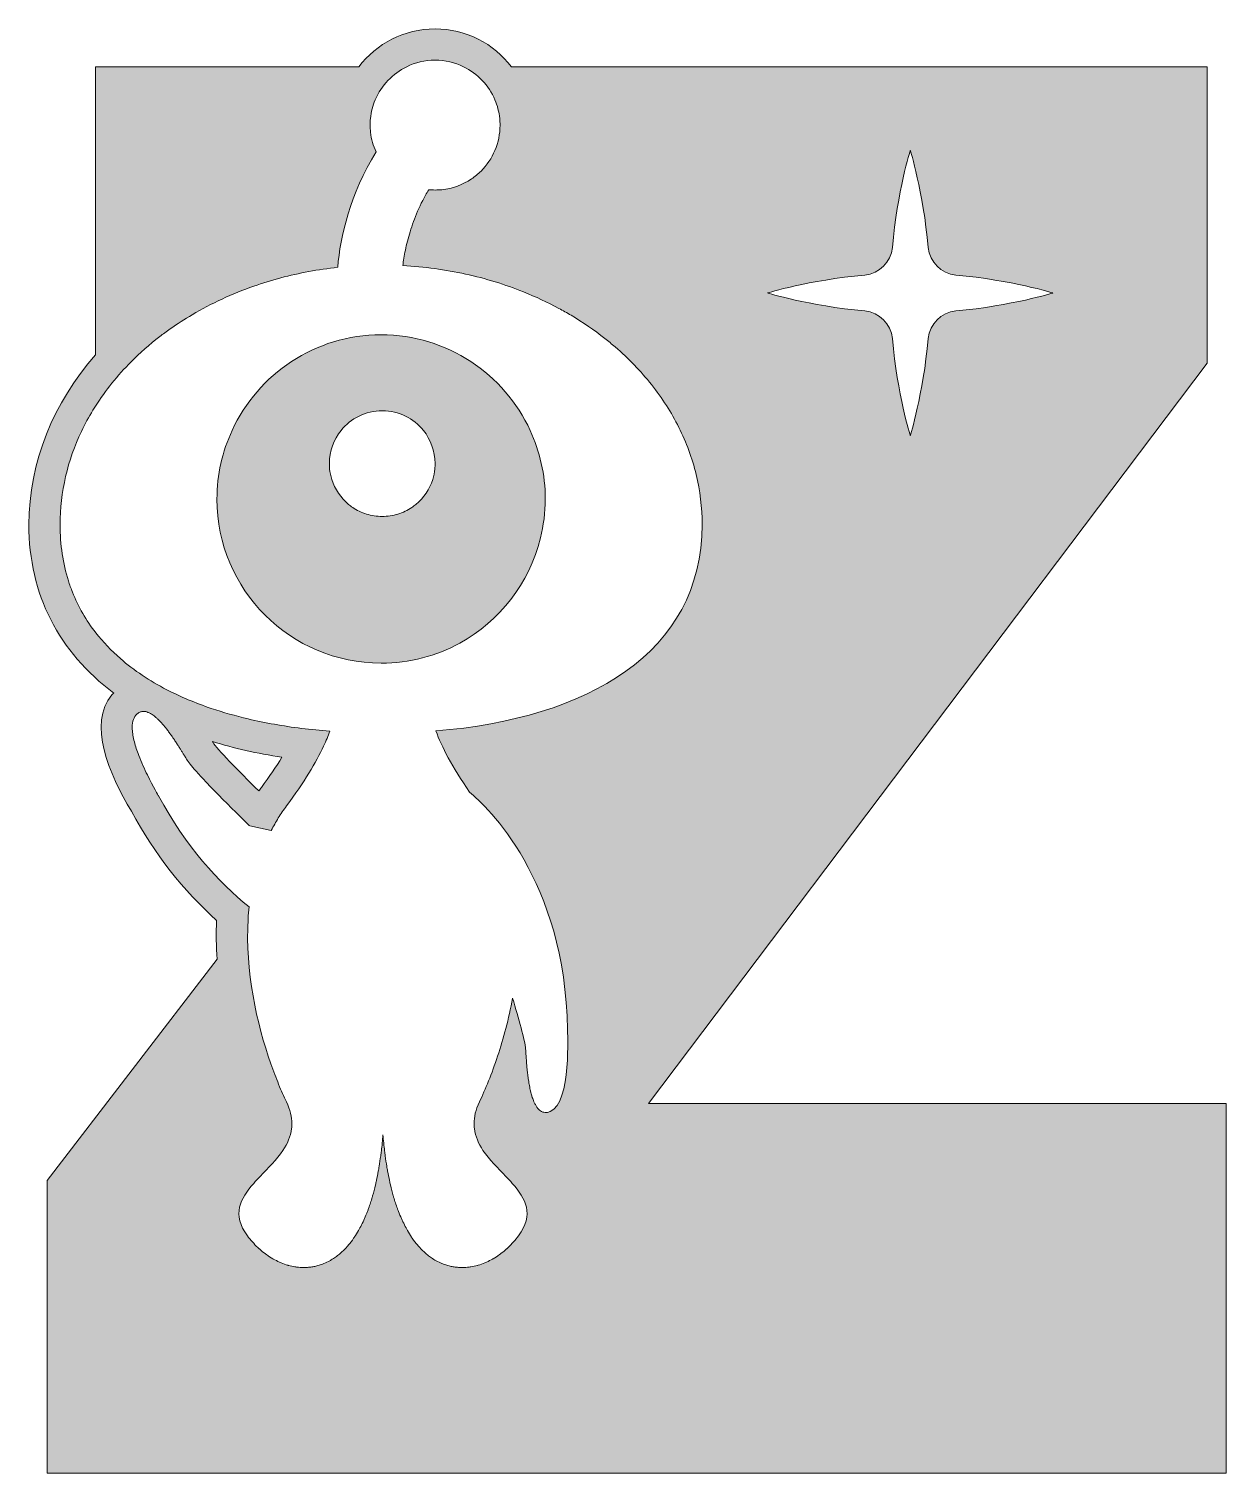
# Model space of a CAD drawing. Header units: millimetres. Extents: x -184 to -40, y -83 to 90.
import ezdxf

# ---------------------------------------------------------------- set-up
doc = ezdxf.new("R2010")
doc.units = ezdxf.units.MM
doc.header["$MEASUREMENT"] = 0
doc.layers.add('Layer 1', color=7, linetype='Continuous', lineweight=0)

# ---------------------------------------------------------------- blocks, each defined once
blk = doc.blocks.new('Block_0')
at = {"layer": 'Layer 1', "transparency": 33554687}
h = blk.add_hatch(color=7, dxfattribs=at)
h.dxf.hatch_style = 2
edge = h.paths.add_edge_path()
edge.add_spline(control_points=[(-155.91, -1.06), (-156.02, -1.2), (-156.13, -1.35), (-156.23, -1.5), (-158.73, 0.97), (-161.23, 3.57), (-161.72, 4.31), (-161.72, 4.31), (-161.8, 4.44), (-161.8, 4.44), (-159.21, 3.64), (-156.43, 3.01), (-153.45, 2.56), (-154.15, 1.42), (-154.97, 0.22), (-155.91, -1.06)], knot_values=[0, 0, 0, 0, 1, 1, 1, 2, 2, 2, 3, 3, 3, 4, 4, 4, 5, 5, 5, 5], degree=3, periodic=0)
edge = h.paths.add_edge_path()
edge.add_spline(control_points=[(-168.26, -2.08), (-168.26, -2.08), (-168.9, -1.01), (-169.6, 0.43), (-169.96, 1.14), (-170.32, 1.96), (-170.64, 2.78), (-170.74, 3.06), (-170.84, 3.33), (-170.93, 3.6), (-171.1, 4.15), (-171.25, 4.69), (-171.33, 5.19), (-171.37, 5.44), (-171.4, 5.68), (-171.41, 5.92), (-171.45, 6.61), (-171.33, 7.2), (-170.99, 7.59), (-170.99, 7.59), (-170.99, 7.59), (-170.99, 7.59), (-170.89, 7.71), (-170.79, 7.8), (-170.68, 7.87), (-170.65, 7.89), (-170.63, 7.9), (-170.61, 7.92), (-170.5, 7.98), (-170.39, 8.02), (-170.28, 8.04), (-170.26, 8.04), (-170.23, 8.05), (-170.21, 8.05), (-170.17, 8.05), (-170.12, 8.06), (-170.07, 8.06), (-170.02, 8.06), (-169.98, 8.05), (-169.94, 8.05), (-169.89, 8.04), (-169.84, 8.04), (-169.79, 8.03), (-169.7, 8.01), (-169.62, 7.98), (-169.53, 7.94), (-169.48, 7.92), (-169.44, 7.91), (-169.4, 7.89), (-169.27, 7.83), (-169.15, 7.76), (-169.02, 7.68), (-169.01, 7.67), (-169, 7.67), (-169, 7.66), (-168.86, 7.57), (-168.72, 7.46), (-168.59, 7.34), (-168.54, 7.3), (-168.5, 7.26), (-168.45, 7.22), (-168.36, 7.13), (-168.27, 7.05), (-168.17, 6.95), (-168.12, 6.9), (-168.07, 6.84), (-168.02, 6.79), (-167.93, 6.69), (-167.84, 6.6), (-167.76, 6.5), (-167.7, 6.44), (-167.65, 6.38), (-167.6, 6.32), (-167.51, 6.21), (-167.43, 6.11), (-167.34, 6), (-167.29, 5.94), (-167.25, 5.88), (-167.2, 5.82), (-167.1, 5.69), (-167, 5.55), (-166.9, 5.42), (-166.87, 5.38), (-166.84, 5.34), (-166.81, 5.3), (-166.69, 5.12), (-166.56, 4.94), (-166.44, 4.77), (-166.41, 4.72), (-166.39, 4.68), (-166.36, 4.64), (-166.27, 4.5), (-166.18, 4.37), (-166.09, 4.23), (-166.05, 4.17), (-166.01, 4.11), (-165.97, 4.05), (-165.9, 3.93), (-165.83, 3.82), (-165.76, 3.71), (-165.72, 3.65), (-165.68, 3.59), (-165.64, 3.53), (-165.57, 3.42), (-165.51, 3.31), (-165.44, 3.21), (-165.41, 3.16), (-165.38, 3.11), (-165.35, 3.06), (-165.27, 2.93), (-165.19, 2.8), (-165.12, 2.68), (-165.04, 2.55), (-164.96, 2.42), (-164.9, 2.32), (-164.69, 1.99), (-164.29, 1.5), (-163.79, 0.93), (-163.45, 0.54), (-163.06, 0.12), (-162.65, -0.32), (-162.24, -0.76), (-161.8, -1.22), (-161.35, -1.67), (-160.91, -2.12), (-160.47, -2.57), (-160.04, -3), (-158.55, -4.49), (-157.31, -5.69), (-157.31, -5.69), (-157.31, -5.69), (-154.73, -6.23), (-154.73, -6.23), (-154.46, -5.72), (-154.18, -5.23), (-153.88, -4.74), (-153.58, -4.25), (-153.25, -3.76), (-152.9, -3.29), (-150.77, -0.42), (-149.36, 1.95), (-148.45, 3.88), (-148.14, 4.53), (-147.89, 5.13), (-147.69, 5.68), (-148.83, 5.76), (-149.96, 5.88), (-151.08, 6.02), (-152.19, 6.15), (-153.28, 6.32), (-154.35, 6.51), (-155.42, 6.7), (-156.47, 6.91), (-157.49, 7.15), (-159.03, 7.52), (-160.51, 7.94), (-161.94, 8.42), (-162.88, 8.74), (-163.8, 9.09), (-164.69, 9.46), (-165.58, 9.83), (-166.44, 10.23), (-167.27, 10.66), (-169.34, 11.73), (-171.21, 12.97), (-172.83, 14.39), (-173.93, 15.34), (-174.92, 16.38), (-175.79, 17.49), (-176.37, 18.24), (-176.9, 19.02), (-177.37, 19.83), (-177.84, 20.65), (-178.25, 21.5), (-178.6, 22.39), (-178.78, 22.83), (-178.94, 23.29), (-179.09, 23.75), (-179.73, 25.81), (-180.08, 28.05), (-180.08, 30.47), (-180.08, 34.42), (-179.17, 38.2), (-177.52, 41.68), (-177.1, 42.55), (-176.64, 43.4), (-176.14, 44.23), (-176.04, 44.39), (-175.93, 44.55), (-175.83, 44.71), (-174.63, 46.6), (-173.2, 48.39), (-171.56, 50.03), (-170.5, 51.1), (-169.35, 52.11), (-168.12, 53.06), (-167.71, 53.37), (-167.29, 53.68), (-166.86, 53.98), (-166.01, 54.58), (-165.13, 55.15), (-164.21, 55.69), (-161.92, 57.04), (-159.44, 58.2), (-156.81, 59.12), (-155.76, 59.48), (-154.68, 59.81), (-153.58, 60.11), (-151.38, 60.69), (-149.1, 61.12), (-146.74, 61.38), (-146.46, 65.04), (-145.23, 70.21), (-142.15, 75.23), (-142.49, 75.97), (-142.72, 76.76), (-142.81, 77.6), (-142.84, 77.88), (-142.86, 78.17), (-142.86, 78.46), (-142.86, 78.73), (-142.84, 78.99), (-142.82, 79.25), (-142.74, 80.04), (-142.54, 80.79), (-142.25, 81.49), (-141.51, 83.23), (-140.16, 84.64), (-138.47, 85.46), (-137.44, 85.97), (-136.29, 86.26), (-135.06, 86.26), (-133.83, 86.26), (-132.68, 85.97), (-131.65, 85.46), (-129.96, 84.64), (-128.61, 83.23), (-127.87, 81.49), (-127.58, 80.79), (-127.38, 80.04), (-127.3, 79.25), (-127.27, 78.99), (-127.26, 78.73), (-127.26, 78.46), (-127.26, 76.3), (-128.13, 74.35), (-129.54, 72.94), (-129.9, 72.59), (-130.28, 72.27), (-130.7, 71.99), (-131.74, 71.29), (-132.95, 70.83), (-134.26, 70.7), (-134.52, 70.67), (-134.79, 70.66), (-135.06, 70.66), (-135.32, 70.66), (-135.58, 70.67), (-135.83, 70.7), (-136.09, 70.26), (-136.33, 69.82), (-136.55, 69.39), (-136.99, 68.52), (-137.35, 67.67), (-137.65, 66.86), (-137.95, 66.04), (-138.19, 65.25), (-138.38, 64.52), (-138.57, 63.78), (-138.7, 63.1), (-138.81, 62.47), (-138.86, 62.16), (-138.9, 61.87), (-138.93, 61.59), (-138.93, 61.59), (-138.93, 61.59), (-138.93, 61.59), (-136.35, 61.45), (-133.83, 61.1), (-131.41, 60.57), (-128.98, 60.04), (-126.66, 59.32), (-124.45, 58.43), (-122.98, 57.84), (-121.56, 57.18), (-120.2, 56.45), (-119.71, 56.18), (-119.22, 55.91), (-118.74, 55.62), (-117.31, 54.77), (-115.96, 53.84), (-114.68, 52.84), (-114.26, 52.51), (-113.85, 52.17), (-113.44, 51.82), (-111.82, 50.43), (-110.36, 48.91), (-109.08, 47.29), (-108.44, 46.48), (-107.84, 45.65), (-107.29, 44.79), (-106.19, 43.08), (-105.29, 41.27), (-104.6, 39.39), (-104.25, 38.45), (-103.96, 37.49), (-103.72, 36.51), (-103.25, 34.56), (-103, 32.54), (-103, 30.47), (-103, 15.06), (-116.81, 7.2), (-134.96, 5.71), (-134.27, 3.83), (-133.03, 1.41), (-130.91, -1.65), (-128.88, -3.33), (-119.4, -12.15), (-119.17, -30.17), (-119.17, -30.17), (-118.65, -38.97), (-121.24, -40), (-121.39, -40.06), (-121.52, -40.09), (-121.66, -40.1), (-121.68, -40.1), (-121.7, -40.11), (-121.72, -40.11), (-121.81, -40.11), (-121.9, -40.1), (-121.99, -40.08), (-122.03, -40.07), (-122.08, -40.07), (-122.12, -40.05), (-122.22, -40.02), (-122.31, -39.97), (-122.4, -39.91), (-122.42, -39.89), (-122.44, -39.88), (-122.46, -39.87), (-122.57, -39.79), (-122.67, -39.68), (-122.76, -39.57), (-122.79, -39.53), (-122.82, -39.48), (-122.84, -39.45), (-122.91, -39.36), (-122.97, -39.27), (-123.02, -39.16), (-123.06, -39.1), (-123.09, -39.03), (-123.12, -38.97), (-123.16, -38.88), (-123.21, -38.78), (-123.25, -38.68), (-123.28, -38.6), (-123.31, -38.52), (-123.33, -38.44), (-123.37, -38.34), (-123.41, -38.23), (-123.44, -38.12), (-123.47, -38.03), (-123.49, -37.94), (-123.52, -37.85), (-123.55, -37.74), (-123.58, -37.63), (-123.6, -37.51), (-123.62, -37.42), (-123.65, -37.32), (-123.67, -37.22), (-123.69, -37.11), (-123.71, -36.99), (-123.74, -36.87), (-123.76, -36.77), (-123.77, -36.67), (-123.79, -36.57), (-123.81, -36.45), (-123.83, -36.33), (-123.85, -36.2), (-123.86, -36.1), (-123.88, -36), (-123.89, -35.9), (-123.91, -35.78), (-123.92, -35.65), (-123.94, -35.53), (-123.95, -35.43), (-123.96, -35.33), (-123.97, -35.24), (-123.99, -35.11), (-124, -34.99), (-124.01, -34.87), (-124.02, -34.77), (-124.03, -34.68), (-124.04, -34.59), (-124.05, -34.46), (-124.06, -34.34), (-124.07, -34.22), (-124.07, -34.14), (-124.08, -34.05), (-124.09, -33.97), (-124.1, -33.85), (-124.11, -33.73), (-124.11, -33.61), (-124.12, -33.54), (-124.12, -33.47), (-124.13, -33.4), (-124.14, -33.23), (-124.15, -33.07), (-124.16, -32.93), (-124.17, -32.77), (-124.18, -32.63), (-124.19, -32.5), (-124.27, -31.46), (-125.03, -28.78), (-125.76, -26.38), (-126.22, -28.87), (-126.85, -31.22), (-127.55, -33.34), (-127.9, -34.39), (-128.27, -35.39), (-128.64, -36.31), (-129, -37.23), (-129.38, -38.08), (-129.74, -38.84), (-130.19, -39.79), (-130.38, -40.65), (-130.38, -41.45), (-130.38, -41.65), (-130.37, -41.84), (-130.34, -42.04), (-130.23, -42.99), (-129.84, -43.85), (-129.31, -44.66), (-128.56, -45.78), (-127.53, -46.78), (-126.58, -47.77), (-126.31, -48.05), (-126.04, -48.33), (-125.79, -48.62), (-124.16, -50.45), (-123.15, -52.33), (-125.05, -54.92), (-125.24, -55.17), (-125.44, -55.41), (-125.64, -55.64), (-125.69, -55.7), (-125.74, -55.75), (-125.8, -55.81), (-126, -56.03), (-126.22, -56.25), (-126.45, -56.46), (-126.46, -56.47), (-126.47, -56.48), (-126.49, -56.49), (-126.7, -56.69), (-126.93, -56.87), (-127.16, -57.04), (-127.22, -57.09), (-127.28, -57.13), (-127.34, -57.17), (-127.58, -57.35), (-127.83, -57.51), (-128.08, -57.66), (-128.11, -57.68), (-128.14, -57.69), (-128.17, -57.7), (-128.4, -57.84), (-128.64, -57.95), (-128.89, -58.06), (-128.95, -58.09), (-129.02, -58.12), (-129.08, -58.15), (-129.35, -58.26), (-129.62, -58.36), (-129.89, -58.44), (-129.93, -58.45), (-129.97, -58.46), (-130, -58.47), (-130.25, -58.54), (-130.5, -58.59), (-130.75, -58.63), (-130.82, -58.64), (-130.89, -58.65), (-130.95, -58.66), (-131.23, -58.7), (-131.52, -58.72), (-131.8, -58.72), (-131.86, -58.72), (-131.92, -58.72), (-131.98, -58.72), (-132.16, -58.71), (-132.34, -58.7), (-132.52, -58.68), (-132.61, -58.67), (-132.69, -58.66), (-132.77, -58.65), (-132.94, -58.62), (-133.1, -58.59), (-133.26, -58.55), (-133.35, -58.54), (-133.43, -58.52), (-133.51, -58.49), (-133.69, -58.44), (-133.88, -58.38), (-134.06, -58.31), (-134.12, -58.29), (-134.17, -58.27), (-134.23, -58.25), (-134.47, -58.15), (-134.7, -58.04), (-134.94, -57.91), (-134.99, -57.88), (-135.04, -57.85), (-135.09, -57.82), (-135.27, -57.71), (-135.45, -57.59), (-135.63, -57.47), (-135.7, -57.41), (-135.78, -57.35), (-135.85, -57.3), (-136.01, -57.17), (-136.16, -57.05), (-136.31, -56.91), (-136.39, -56.84), (-136.46, -56.77), (-136.54, -56.7), (-136.7, -56.54), (-136.86, -56.37), (-137.02, -56.2), (-137.07, -56.13), (-137.13, -56.08), (-137.18, -56.01), (-137.39, -55.76), (-137.6, -55.49), (-137.8, -55.2), (-137.83, -55.16), (-137.86, -55.11), (-137.89, -55.06), (-138.06, -54.81), (-138.22, -54.55), (-138.38, -54.28), (-138.44, -54.17), (-138.49, -54.06), (-138.55, -53.95), (-138.68, -53.72), (-138.8, -53.47), (-138.92, -53.22), (-138.98, -53.09), (-139.04, -52.96), (-139.1, -52.83), (-139.22, -52.56), (-139.34, -52.27), (-139.45, -51.97), (-139.5, -51.85), (-139.55, -51.74), (-139.59, -51.61), (-139.75, -51.19), (-139.9, -50.74), (-140.04, -50.27), (-140.05, -50.22), (-140.06, -50.17), (-140.08, -50.12), (-140.2, -49.7), (-140.31, -49.25), (-140.42, -48.79), (-140.46, -48.63), (-140.5, -48.45), (-140.53, -48.28), (-140.61, -47.92), (-140.69, -47.54), (-140.76, -47.15), (-140.8, -46.95), (-140.83, -46.75), (-140.86, -46.55), (-140.93, -46.15), (-140.99, -45.73), (-141.05, -45.3), (-141.07, -45.11), (-141.1, -44.92), (-141.12, -44.72), (-141.2, -44.09), (-141.27, -43.45), (-141.32, -42.77), (-141.37, -43.45), (-141.44, -44.09), (-141.51, -44.72), (-141.54, -44.92), (-141.56, -45.11), (-141.59, -45.3), (-141.65, -45.73), (-141.71, -46.15), (-141.77, -46.55), (-141.81, -46.75), (-141.84, -46.96), (-141.88, -47.16), (-141.95, -47.54), (-142.02, -47.91), (-142.1, -48.28), (-142.14, -48.45), (-142.17, -48.63), (-142.21, -48.79), (-142.32, -49.25), (-142.44, -49.69), (-142.56, -50.11), (-142.57, -50.16), (-142.58, -50.22), (-142.6, -50.27), (-142.74, -50.74), (-142.89, -51.18), (-143.04, -51.61), (-143.09, -51.74), (-143.14, -51.86), (-143.18, -51.98), (-143.3, -52.27), (-143.41, -52.56), (-143.53, -52.83), (-143.59, -52.96), (-143.65, -53.1), (-143.71, -53.23), (-143.83, -53.48), (-143.95, -53.72), (-144.08, -53.95), (-144.14, -54.06), (-144.2, -54.18), (-144.26, -54.28), (-144.42, -54.55), (-144.57, -54.8), (-144.73, -55.04), (-144.77, -55.1), (-144.8, -55.16), (-144.84, -55.21), (-145.04, -55.49), (-145.24, -55.76), (-145.45, -56.01), (-145.51, -56.08), (-145.57, -56.14), (-145.63, -56.21), (-145.78, -56.38), (-145.94, -56.54), (-146.09, -56.7), (-146.17, -56.77), (-146.25, -56.84), (-146.32, -56.91), (-146.47, -57.05), (-146.62, -57.17), (-146.78, -57.29), (-146.85, -57.35), (-146.93, -57.41), (-147.01, -57.47), (-147.18, -57.59), (-147.36, -57.71), (-147.54, -57.81), (-147.59, -57.85), (-147.65, -57.88), (-147.7, -57.91), (-147.93, -58.04), (-148.17, -58.15), (-148.4, -58.25), (-148.46, -58.28), (-148.52, -58.29), (-148.58, -58.32), (-148.76, -58.38), (-148.94, -58.44), (-149.12, -58.49), (-149.21, -58.52), (-149.29, -58.54), (-149.37, -58.56), (-149.54, -58.59), (-149.7, -58.62), (-149.86, -58.65), (-149.95, -58.66), (-150.03, -58.67), (-150.11, -58.68), (-150.29, -58.7), (-150.47, -58.71), (-150.65, -58.72), (-150.71, -58.72), (-150.78, -58.72), (-150.84, -58.72), (-151.12, -58.72), (-151.4, -58.7), (-151.68, -58.66), (-151.75, -58.65), (-151.81, -58.64), (-151.88, -58.63), (-152.13, -58.59), (-152.38, -58.54), (-152.63, -58.47), (-152.67, -58.46), (-152.7, -58.45), (-152.74, -58.44), (-153.01, -58.36), (-153.29, -58.26), (-153.55, -58.15), (-153.62, -58.12), (-153.68, -58.09), (-153.75, -58.06), (-153.99, -57.95), (-154.24, -57.83), (-154.48, -57.7), (-154.5, -57.69), (-154.52, -57.67), (-154.55, -57.66), (-154.81, -57.51), (-155.06, -57.35), (-155.3, -57.17), (-155.36, -57.13), (-155.42, -57.09), (-155.48, -57.04), (-155.71, -56.87), (-155.93, -56.69), (-156.15, -56.49), (-156.16, -56.48), (-156.18, -56.47), (-156.19, -56.46), (-156.42, -56.25), (-156.63, -56.03), (-156.84, -55.81), (-156.89, -55.75), (-156.94, -55.7), (-156.99, -55.64), (-157.2, -55.41), (-157.4, -55.17), (-157.58, -54.92), (-159.49, -52.33), (-158.47, -50.45), (-156.84, -48.62), (-156.59, -48.33), (-156.33, -48.05), (-156.05, -47.77), (-155.1, -46.78), (-154.07, -45.78), (-153.33, -44.66), (-152.79, -43.85), (-152.41, -42.99), (-152.29, -42.04), (-152.27, -41.84), (-152.26, -41.65), (-152.26, -41.45), (-152.26, -40.65), (-152.45, -39.79), (-152.9, -38.84), (-153.05, -38.51), (-153.21, -38.17), (-153.36, -37.82), (-153.52, -37.47), (-153.68, -37.1), (-153.84, -36.72), (-154.15, -35.95), (-154.46, -35.13), (-154.77, -34.26), (-156.47, -29.43), (-157.89, -23.13), (-157.51, -16.85), (-157.48, -16.37), (-157.45, -15.89), (-157.4, -15.41), (-161.07, -12.44), (-164.96, -8.18), (-168.26, -2.08)], knot_values=[0, 0, 0, 0, 1, 1, 1, 2, 2, 2, 3, 3, 3, 4, 4, 4, 5, 5, 5, 6, 6, 6, 7, 7, 7, 8, 8, 8, 9, 9, 9, 10, 10, 10, 11, 11, 11, 12, 12, 12, 13, 13, 13, 14, 14, 14, 15, 15, 15, 16, 16, 16, 17, 17, 17, 18, 18, 18, 19, 19, 19, 20, 20, 20, 21, 21, 21, 22, 22, 22, 23, 23, 23, 24, 24, 24, 25, 25, 25, 26, 26, 26, 27, 27, 27, 28, 28, 28, 29, 29, 29, 30, 30, 30, 31, 31, 31, 32, 32, 32, 33, 33, 33, 34, 34, 34, 35, 35, 35, 36, 36, 36, 37, 37, 37, 38, 38, 38, 39, 39, 39, 40, 40, 40, 41, 41, 41, 42, 42, 42, 43, 43, 43, 44, 44, 44, 45, 45, 45, 46, 46, 46, 47, 47, 47, 48, 48, 48, 49, 49, 49, 50, 50, 50, 51, 51, 51, 52, 52, 52, 53, 53, 53, 54, 54, 54, 55, 55, 55, 56, 56, 56, 57, 57, 57, 58, 58, 58, 59, 59, 59, 60, 60, 60, 61, 61, 61, 62, 62, 62, 63, 63, 63, 64, 64, 64, 65, 65, 65, 66, 66, 66, 67, 67, 67, 68, 68, 68, 69, 69, 69, 70, 70, 70, 71, 71, 71, 72, 72, 72, 73, 73, 73, 74, 74, 74, 75, 75, 75, 76, 76, 76, 77, 77, 77, 78, 78, 78, 79, 79, 79, 80, 80, 80, 81, 81, 81, 82, 82, 82, 83, 83, 83, 84, 84, 84, 85, 85, 85, 86, 86, 86, 87, 87, 87, 88, 88, 88, 89, 89, 89, 90, 90, 90, 91, 91, 91, 92, 92, 92, 93, 93, 93, 94, 94, 94, 95, 95, 95, 96, 96, 96, 97, 97, 97, 98, 98, 98, 99, 99, 99, 100, 100, 100, 101, 101, 101, 102, 102, 102, 103, 103, 103, 104, 104, 104, 105, 105, 105, 106, 106, 106, 107, 107, 107, 108, 108, 108, 109, 109, 109, 110, 110, 110, 111, 111, 111, 112, 112, 112, 113, 113, 113, 114, 114, 114, 115, 115, 115, 116, 116, 116, 117, 117, 117, 118, 118, 118, 119, 119, 119, 120, 120, 120, 121, 121, 121, 122, 122, 122, 123, 123, 123, 124, 124, 124, 125, 125, 125, 126, 126, 126, 127, 127, 127, 128, 128, 128, 129, 129, 129, 130, 130, 130, 131, 131, 131, 132, 132, 132, 133, 133, 133, 134, 134, 134, 135, 135, 135, 136, 136, 136, 137, 137, 137, 138, 138, 138, 139, 139, 139, 140, 140, 140, 141, 141, 141, 142, 142, 142, 143, 143, 143, 144, 144, 144, 145, 145, 145, 146, 146, 146, 147, 147, 147, 148, 148, 148, 149, 149, 149, 150, 150, 150, 151, 151, 151, 152, 152, 152, 153, 153, 153, 154, 154, 154, 155, 155, 155, 156, 156, 156, 157, 157, 157, 158, 158, 158, 159, 159, 159, 160, 160, 160, 161, 161, 161, 162, 162, 162, 163, 163, 163, 164, 164, 164, 165, 165, 165, 166, 166, 166, 167, 167, 167, 168, 168, 168, 169, 169, 169, 170, 170, 170, 171, 171, 171, 172, 172, 172, 173, 173, 173, 174, 174, 174, 175, 175, 175, 176, 176, 176, 177, 177, 177, 178, 178, 178, 179, 179, 179, 180, 180, 180, 181, 181, 181, 182, 182, 182, 183, 183, 183, 184, 184, 184, 185, 185, 185, 186, 186, 186, 187, 187, 187, 188, 188, 188, 189, 189, 189, 190, 190, 190, 191, 191, 191, 192, 192, 192, 193, 193, 193, 194, 194, 194, 195, 195, 195, 196, 196, 196, 197, 197, 197, 198, 198, 198, 199, 199, 199, 200, 200, 200, 201, 201, 201, 202, 202, 202, 203, 203, 203, 204, 204, 204, 205, 205, 205, 206, 206, 206, 207, 207, 207, 208, 208, 208, 209, 209, 209, 210, 210, 210, 211, 211, 211, 212, 212, 212, 213, 213, 213, 214, 214, 214, 215, 215, 215, 216, 216, 216, 217, 217, 217, 218, 218, 218, 219, 219, 219, 220, 220, 220, 221, 221, 221, 222, 222, 222, 223, 223, 223, 224, 224, 224, 225, 225, 225, 226, 226, 226, 227, 227, 227, 228, 228, 228, 229, 229, 229, 230, 230, 230, 231, 231, 231, 232, 232, 232, 233, 233, 233, 234, 234, 234, 235, 235, 235, 236, 236, 236, 237, 237, 237, 238, 238, 238, 239, 239, 239, 240, 240, 240, 241, 241, 241, 242, 242, 242, 243, 243, 243, 244, 244, 244, 245, 245, 245, 246, 246, 246, 247, 247, 247, 248, 248, 248, 249, 249, 249, 250, 250, 250, 251, 251, 251, 252, 252, 252, 253, 253, 253, 253], degree=3, periodic=0)
edge = h.paths.add_edge_path()
edge.add_spline(control_points=[(-83.46, 60.45), (-81.71, 60.61), (-80.32, 62), (-80.16, 63.75), (-79.54, 70.53), (-78.01, 75.42), (-78.01, 75.42), (-78.01, 75.42), (-76.47, 70.53), (-75.85, 63.75), (-75.69, 62), (-74.3, 60.61), (-72.55, 60.45), (-65.77, 59.83), (-60.89, 58.3), (-60.89, 58.3), (-60.89, 58.3), (-65.77, 56.76), (-72.55, 56.14), (-74.3, 55.98), (-75.69, 54.59), (-75.85, 52.84), (-76.47, 46.06), (-78.01, 41.18), (-78.01, 41.18), (-78.01, 41.18), (-79.54, 46.06), (-80.16, 52.84), (-80.32, 54.59), (-81.71, 55.98), (-83.46, 56.14), (-90.24, 56.76), (-95.13, 58.3), (-95.13, 58.3), (-95.13, 58.3), (-90.24, 59.83), (-83.46, 60.45)], knot_values=[0, 0, 0, 0, 1, 1, 1, 2, 2, 2, 3, 3, 3, 4, 4, 4, 5, 5, 5, 6, 6, 6, 7, 7, 7, 8, 8, 8, 9, 9, 9, 10, 10, 10, 11, 11, 11, 12, 12, 12, 12], degree=3, periodic=0)
edge = h.paths.add_edge_path()
edge.add_spline(control_points=[(-109.44, -39.01), (-109.44, -39.01), (-42.35, 49.86), (-42.35, 49.86), (-42.35, 49.86), (-42.35, 85.46), (-42.35, 85.46), (-42.35, 85.46), (-125.9, 85.46), (-125.9, 85.46), (-128.01, 88.22), (-131.33, 90.01), (-135.06, 90.01), (-138.79, 90.01), (-142.11, 88.22), (-144.22, 85.46), (-144.22, 85.46), (-172.76, 85.46), (-172.76, 85.46), (-172.76, 85.46), (-175.83, 85.46), (-175.83, 85.46), (-175.83, 85.46), (-175.83, 50.87), (-175.83, 50.87), (-180.87, 45.09), (-183.83, 38.03), (-183.83, 30.47), (-183.83, 22.1), (-180.23, 15.2), (-173.64, 10.26), (-173.71, 10.19), (-173.78, 10.11), (-173.85, 10.03), (-176.78, 6.6), (-174.21, 0.56), (-171.52, -3.94), (-168.73, -9.08), (-165.29, -13.48), (-161.29, -17.03), (-161.36, -18.62), (-161.33, -20.17), (-161.23, -21.7), (-161.23, -21.7), (-181.62, -48.26), (-181.62, -48.26), (-181.62, -48.26), (-181.62, -83.4), (-181.62, -83.4), (-181.62, -83.4), (-40.09, -83.4), (-40.09, -83.4), (-40.09, -83.4), (-40.09, -39.01), (-40.09, -39.01), (-40.09, -39.01), (-109.44, -39.01), (-109.44, -39.01)], knot_values=[0, 0, 0, 0, 1, 1, 1, 2, 2, 2, 3, 3, 3, 4, 4, 4, 5, 5, 5, 6, 6, 6, 7, 7, 7, 8, 8, 8, 9, 9, 9, 10, 10, 10, 11, 11, 11, 12, 12, 12, 13, 13, 13, 14, 14, 14, 15, 15, 15, 16, 16, 16, 17, 17, 17, 18, 18, 18, 19, 19, 19, 19], degree=3, periodic=0)
h = blk.add_hatch(color=7, dxfattribs=at)
h.dxf.hatch_style = 2
edge = h.paths.add_edge_path()
edge.add_spline(control_points=[(-146.35, 41.79), (-145.18, 43.23), (-143.4, 44.16), (-141.4, 44.16), (-139.4, 44.16), (-137.62, 43.23), (-136.46, 41.79), (-135.59, 40.7), (-135.06, 39.32), (-135.06, 37.81), (-135.06, 37.59), (-135.07, 37.38), (-135.09, 37.16), (-135.13, 36.74), (-135.22, 36.32), (-135.34, 35.92), (-135.71, 34.73), (-136.43, 33.69), (-137.37, 32.92), (-137.52, 32.79), (-137.69, 32.66), (-137.86, 32.55), (-138.36, 32.21), (-138.92, 31.94), (-139.52, 31.75), (-140.11, 31.57), (-140.75, 31.47), (-141.4, 31.47), (-142.06, 31.47), (-142.69, 31.57), (-143.29, 31.75), (-143.89, 31.94), (-144.45, 32.21), (-144.95, 32.55), (-145.12, 32.66), (-145.28, 32.79), (-145.44, 32.92), (-146.38, 33.69), (-147.09, 34.73), (-147.46, 35.92), (-147.59, 36.32), (-147.67, 36.74), (-147.72, 37.16), (-147.74, 37.38), (-147.75, 37.59), (-147.75, 37.81), (-147.75, 39.32), (-147.22, 40.7), (-146.35, 41.79)], knot_values=[0, 0, 0, 0, 1, 1, 1, 2, 2, 2, 3, 3, 3, 4, 4, 4, 5, 5, 5, 6, 6, 6, 7, 7, 7, 8, 8, 8, 9, 9, 9, 10, 10, 10, 11, 11, 11, 12, 12, 12, 13, 13, 13, 14, 14, 14, 15, 15, 15, 16, 16, 16, 16], degree=3, periodic=0)
edge = h.paths.add_edge_path()
edge.add_spline(control_points=[(-132.1, 16.25), (-127.31, 18.87), (-123.74, 23.43), (-122.41, 28.88), (-122.04, 30.38), (-121.83, 31.94), (-121.83, 33.56), (-121.83, 36.5), (-122.49, 39.28), (-123.64, 41.79), (-126.76, 48.56), (-133.59, 53.27), (-141.54, 53.27), (-149.48, 53.27), (-156.31, 48.56), (-159.43, 41.79), (-160.59, 39.28), (-161.25, 36.5), (-161.25, 33.56), (-161.25, 22.67), (-152.42, 13.85), (-141.54, 13.85), (-138.12, 13.85), (-134.9, 14.72), (-132.1, 16.25)], knot_values=[0, 0, 0, 0, 1, 1, 1, 2, 2, 2, 3, 3, 3, 4, 4, 4, 5, 5, 5, 6, 6, 6, 7, 7, 7, 8, 8, 8, 8], degree=3, periodic=0)
at = {"layer": 'Layer 1'}
for points, knots in [([(-109.44, -39.01), (-109.44, -39.01), (-42.35, 49.86), (-42.35, 49.86), (-42.35, 49.86), (-42.35, 85.46), (-42.35, 85.46), (-42.35, 85.46), (-125.9, 85.46), (-125.9, 85.46), (-128.01, 88.22), (-131.33, 90.01), (-135.06, 90.01), (-138.79, 90.01), (-142.11, 88.22), (-144.22, 85.46), (-144.22, 85.46), (-172.76, 85.46), (-172.76, 85.46), (-172.76, 85.46), (-175.83, 85.46), (-175.83, 85.46), (-175.83, 85.46), (-175.83, 50.87), (-175.83, 50.87), (-180.87, 45.09), (-183.83, 38.03), (-183.83, 30.47), (-183.83, 22.1), (-180.23, 15.2), (-173.64, 10.26), (-173.71, 10.19), (-173.78, 10.11), (-173.85, 10.03), (-176.78, 6.6), (-174.21, 0.56), (-171.52, -3.94), (-168.73, -9.08), (-165.29, -13.48), (-161.29, -17.03), (-161.36, -18.62), (-161.33, -20.17), (-161.23, -21.7), (-161.23, -21.7), (-181.62, -48.26), (-181.62, -48.26), (-181.62, -48.26), (-181.62, -83.4), (-181.62, -83.4), (-181.62, -83.4), (-40.09, -83.4), (-40.09, -83.4), (-40.09, -83.4), (-40.09, -39.01), (-40.09, -39.01), (-40.09, -39.01), (-109.44, -39.01), (-109.44, -39.01)], [0, 0, 0, 0, 1, 1, 1, 2, 2, 2, 3, 3, 3, 4, 4, 4, 5, 5, 5, 6, 6, 6, 7, 7, 7, 8, 8, 8, 9, 9, 9, 10, 10, 10, 11, 11, 11, 12, 12, 12, 13, 13, 13, 14, 14, 14, 15, 15, 15, 16, 16, 16, 17, 17, 17, 18, 18, 18, 19, 19, 19, 19]), ([(-168.26, -2.08), (-168.26, -2.08), (-168.9, -1.01), (-169.6, 0.43), (-169.96, 1.14), (-170.32, 1.96), (-170.64, 2.78), (-170.74, 3.06), (-170.84, 3.33), (-170.93, 3.6), (-171.1, 4.15), (-171.25, 4.69), (-171.33, 5.19), (-171.37, 5.44), (-171.4, 5.68), (-171.41, 5.92), (-171.45, 6.61), (-171.33, 7.2), (-170.99, 7.59), (-170.99, 7.59), (-170.99, 7.59), (-170.99, 7.59), (-170.89, 7.71), (-170.79, 7.8), (-170.68, 7.87), (-170.65, 7.89), (-170.63, 7.9), (-170.61, 7.92), (-170.5, 7.98), (-170.39, 8.02), (-170.28, 8.04), (-170.26, 8.04), (-170.23, 8.05), (-170.21, 8.05), (-170.17, 8.05), (-170.12, 8.06), (-170.07, 8.06), (-170.02, 8.06), (-169.98, 8.05), (-169.94, 8.05), (-169.89, 8.04), (-169.84, 8.04), (-169.79, 8.03), (-169.7, 8.01), (-169.62, 7.98), (-169.53, 7.94), (-169.48, 7.92), (-169.44, 7.91), (-169.4, 7.89), (-169.27, 7.83), (-169.15, 7.76), (-169.02, 7.68), (-169.01, 7.67), (-169, 7.67), (-169, 7.66), (-168.86, 7.57), (-168.72, 7.46), (-168.59, 7.34), (-168.54, 7.3), (-168.5, 7.26), (-168.45, 7.22), (-168.36, 7.13), (-168.27, 7.05), (-168.17, 6.95), (-168.12, 6.9), (-168.07, 6.84), (-168.02, 6.79), (-167.93, 6.69), (-167.84, 6.6), (-167.76, 6.5), (-167.7, 6.44), (-167.65, 6.38), (-167.6, 6.32), (-167.51, 6.21), (-167.43, 6.11), (-167.34, 6), (-167.29, 5.94), (-167.25, 5.88), (-167.2, 5.82), (-167.1, 5.69), (-167, 5.55), (-166.9, 5.42), (-166.87, 5.38), (-166.84, 5.34), (-166.81, 5.3), (-166.69, 5.12), (-166.56, 4.94), (-166.44, 4.77), (-166.41, 4.72), (-166.39, 4.68), (-166.36, 4.64), (-166.27, 4.5), (-166.18, 4.37), (-166.09, 4.23), (-166.05, 4.17), (-166.01, 4.11), (-165.97, 4.05), (-165.9, 3.93), (-165.83, 3.82), (-165.76, 3.71), (-165.72, 3.65), (-165.68, 3.59), (-165.64, 3.53), (-165.57, 3.42), (-165.51, 3.31), (-165.44, 3.21), (-165.41, 3.16), (-165.38, 3.11), (-165.35, 3.06), (-165.27, 2.93), (-165.19, 2.8), (-165.12, 2.68), (-165.04, 2.55), (-164.96, 2.42), (-164.9, 2.32), (-164.69, 1.99), (-164.29, 1.5), (-163.79, 0.93), (-163.45, 0.54), (-163.06, 0.12), (-162.65, -0.32), (-162.24, -0.76), (-161.8, -1.22), (-161.35, -1.67), (-160.91, -2.12), (-160.47, -2.57), (-160.04, -3), (-158.55, -4.49), (-157.31, -5.69), (-157.31, -5.69), (-157.31, -5.69), (-154.73, -6.23), (-154.73, -6.23), (-154.46, -5.72), (-154.18, -5.23), (-153.88, -4.74), (-153.58, -4.25), (-153.25, -3.76), (-152.9, -3.29), (-150.77, -0.42), (-149.36, 1.95), (-148.45, 3.88), (-148.14, 4.53), (-147.89, 5.13), (-147.69, 5.68), (-148.83, 5.76), (-149.96, 5.88), (-151.08, 6.02), (-152.19, 6.15), (-153.28, 6.32), (-154.35, 6.51), (-155.42, 6.7), (-156.47, 6.91), (-157.49, 7.15), (-159.03, 7.52), (-160.51, 7.94), (-161.94, 8.42), (-162.88, 8.74), (-163.8, 9.09), (-164.69, 9.46), (-165.58, 9.83), (-166.44, 10.23), (-167.27, 10.66), (-169.34, 11.73), (-171.21, 12.97), (-172.83, 14.39), (-173.93, 15.34), (-174.92, 16.38), (-175.79, 17.49), (-176.37, 18.24), (-176.9, 19.02), (-177.37, 19.83), (-177.84, 20.65), (-178.25, 21.5), (-178.6, 22.39), (-178.78, 22.83), (-178.94, 23.29), (-179.09, 23.75), (-179.73, 25.81), (-180.08, 28.05), (-180.08, 30.47), (-180.08, 34.42), (-179.17, 38.2), (-177.52, 41.68), (-177.1, 42.55), (-176.64, 43.4), (-176.14, 44.23), (-176.04, 44.39), (-175.93, 44.55), (-175.83, 44.71), (-174.63, 46.6), (-173.2, 48.39), (-171.56, 50.03), (-170.5, 51.1), (-169.35, 52.11), (-168.12, 53.06), (-167.71, 53.37), (-167.29, 53.68), (-166.86, 53.98), (-166.01, 54.58), (-165.13, 55.15), (-164.21, 55.69), (-161.92, 57.04), (-159.44, 58.2), (-156.81, 59.12), (-155.76, 59.48), (-154.68, 59.81), (-153.58, 60.11), (-151.38, 60.69), (-149.1, 61.12), (-146.74, 61.38), (-146.46, 65.04), (-145.23, 70.21), (-142.15, 75.23), (-142.49, 75.97), (-142.72, 76.76), (-142.81, 77.6), (-142.84, 77.88), (-142.86, 78.17), (-142.86, 78.46), (-142.86, 78.73), (-142.84, 78.99), (-142.82, 79.25), (-142.74, 80.04), (-142.54, 80.79), (-142.25, 81.49), (-141.51, 83.23), (-140.16, 84.64), (-138.47, 85.46), (-137.44, 85.97), (-136.29, 86.26), (-135.06, 86.26), (-133.83, 86.26), (-132.68, 85.97), (-131.65, 85.46), (-129.96, 84.64), (-128.61, 83.23), (-127.87, 81.49), (-127.58, 80.79), (-127.38, 80.04), (-127.3, 79.25), (-127.27, 78.99), (-127.26, 78.73), (-127.26, 78.46), (-127.26, 76.3), (-128.13, 74.35), (-129.54, 72.94), (-129.9, 72.59), (-130.28, 72.27), (-130.7, 71.99), (-131.74, 71.29), (-132.95, 70.83), (-134.26, 70.7), (-134.52, 70.67), (-134.79, 70.66), (-135.06, 70.66), (-135.32, 70.66), (-135.58, 70.67), (-135.83, 70.7), (-136.09, 70.26), (-136.33, 69.82), (-136.55, 69.39), (-136.99, 68.52), (-137.35, 67.67), (-137.65, 66.86), (-137.95, 66.04), (-138.19, 65.25), (-138.38, 64.52), (-138.57, 63.78), (-138.7, 63.1), (-138.81, 62.47), (-138.86, 62.16), (-138.9, 61.87), (-138.93, 61.59), (-138.93, 61.59), (-138.93, 61.59), (-138.93, 61.59), (-136.35, 61.45), (-133.83, 61.1), (-131.41, 60.57), (-128.98, 60.04), (-126.66, 59.32), (-124.45, 58.43), (-122.98, 57.84), (-121.56, 57.18), (-120.2, 56.45), (-119.71, 56.18), (-119.22, 55.91), (-118.74, 55.62), (-117.31, 54.77), (-115.96, 53.84), (-114.68, 52.84), (-114.26, 52.51), (-113.85, 52.17), (-113.44, 51.82), (-111.82, 50.43), (-110.36, 48.91), (-109.08, 47.29), (-108.44, 46.48), (-107.84, 45.65), (-107.29, 44.79), (-106.19, 43.08), (-105.29, 41.27), (-104.6, 39.39), (-104.25, 38.45), (-103.96, 37.49), (-103.72, 36.51), (-103.25, 34.56), (-103, 32.54), (-103, 30.47), (-103, 15.06), (-116.81, 7.2), (-134.96, 5.71), (-134.27, 3.83), (-133.03, 1.41), (-130.91, -1.65), (-128.88, -3.33), (-119.4, -12.15), (-119.17, -30.17), (-119.17, -30.17), (-118.65, -38.97), (-121.24, -40), (-121.39, -40.06), (-121.52, -40.09), (-121.66, -40.1), (-121.68, -40.1), (-121.7, -40.11), (-121.72, -40.11), (-121.81, -40.11), (-121.9, -40.1), (-121.99, -40.08), (-122.03, -40.07), (-122.08, -40.07), (-122.12, -40.05), (-122.22, -40.02), (-122.31, -39.97), (-122.4, -39.91), (-122.42, -39.89), (-122.44, -39.88), (-122.46, -39.87), (-122.57, -39.79), (-122.67, -39.68), (-122.76, -39.57), (-122.79, -39.53), (-122.82, -39.48), (-122.84, -39.45), (-122.91, -39.36), (-122.97, -39.27), (-123.02, -39.16), (-123.06, -39.1), (-123.09, -39.03), (-123.12, -38.97), (-123.16, -38.88), (-123.21, -38.78), (-123.25, -38.68), (-123.28, -38.6), (-123.31, -38.52), (-123.33, -38.44), (-123.37, -38.34), (-123.41, -38.23), (-123.44, -38.12), (-123.47, -38.03), (-123.49, -37.94), (-123.52, -37.85), (-123.55, -37.74), (-123.58, -37.63), (-123.6, -37.51), (-123.62, -37.42), (-123.65, -37.32), (-123.67, -37.22), (-123.69, -37.11), (-123.71, -36.99), (-123.74, -36.87), (-123.76, -36.77), (-123.77, -36.67), (-123.79, -36.57), (-123.81, -36.45), (-123.83, -36.33), (-123.85, -36.2), (-123.86, -36.1), (-123.88, -36), (-123.89, -35.9), (-123.91, -35.78), (-123.92, -35.65), (-123.94, -35.53), (-123.95, -35.43), (-123.96, -35.33), (-123.97, -35.24), (-123.99, -35.11), (-124, -34.99), (-124.01, -34.87), (-124.02, -34.77), (-124.03, -34.68), (-124.04, -34.59), (-124.05, -34.46), (-124.06, -34.34), (-124.07, -34.22), (-124.07, -34.14), (-124.08, -34.05), (-124.09, -33.97), (-124.1, -33.85), (-124.11, -33.73), (-124.11, -33.61), (-124.12, -33.54), (-124.12, -33.47), (-124.13, -33.4), (-124.14, -33.23), (-124.15, -33.07), (-124.16, -32.93), (-124.17, -32.77), (-124.18, -32.63), (-124.19, -32.5), (-124.27, -31.46), (-125.03, -28.78), (-125.76, -26.38), (-126.22, -28.87), (-126.85, -31.22), (-127.55, -33.34), (-127.9, -34.39), (-128.27, -35.39), (-128.64, -36.31), (-129, -37.23), (-129.38, -38.08), (-129.74, -38.84), (-130.19, -39.79), (-130.38, -40.65), (-130.38, -41.45), (-130.38, -41.65), (-130.37, -41.84), (-130.34, -42.04), (-130.23, -42.99), (-129.84, -43.85), (-129.31, -44.66), (-128.56, -45.78), (-127.53, -46.78), (-126.58, -47.77), (-126.31, -48.05), (-126.04, -48.33), (-125.79, -48.62), (-124.16, -50.45), (-123.15, -52.33), (-125.05, -54.92), (-125.24, -55.17), (-125.44, -55.41), (-125.64, -55.64), (-125.69, -55.7), (-125.74, -55.75), (-125.8, -55.81), (-126, -56.03), (-126.22, -56.25), (-126.45, -56.46), (-126.46, -56.47), (-126.47, -56.48), (-126.49, -56.49), (-126.7, -56.69), (-126.93, -56.87), (-127.16, -57.04), (-127.22, -57.09), (-127.28, -57.13), (-127.34, -57.17), (-127.58, -57.35), (-127.83, -57.51), (-128.08, -57.66), (-128.11, -57.68), (-128.14, -57.69), (-128.17, -57.7), (-128.4, -57.84), (-128.64, -57.95), (-128.89, -58.06), (-128.95, -58.09), (-129.02, -58.12), (-129.08, -58.15), (-129.35, -58.26), (-129.62, -58.36), (-129.89, -58.44), (-129.93, -58.45), (-129.97, -58.46), (-130, -58.47), (-130.25, -58.54), (-130.5, -58.59), (-130.75, -58.63), (-130.82, -58.64), (-130.89, -58.65), (-130.95, -58.66), (-131.23, -58.7), (-131.52, -58.72), (-131.8, -58.72), (-131.86, -58.72), (-131.92, -58.72), (-131.98, -58.72), (-132.16, -58.71), (-132.34, -58.7), (-132.52, -58.68), (-132.61, -58.67), (-132.69, -58.66), (-132.77, -58.65), (-132.94, -58.62), (-133.1, -58.59), (-133.26, -58.55), (-133.35, -58.54), (-133.43, -58.52), (-133.51, -58.49), (-133.69, -58.44), (-133.88, -58.38), (-134.06, -58.31), (-134.12, -58.29), (-134.17, -58.27), (-134.23, -58.25), (-134.47, -58.15), (-134.7, -58.04), (-134.94, -57.91), (-134.99, -57.88), (-135.04, -57.85), (-135.09, -57.82), (-135.27, -57.71), (-135.45, -57.59), (-135.63, -57.47), (-135.7, -57.41), (-135.78, -57.35), (-135.85, -57.3), (-136.01, -57.17), (-136.16, -57.05), (-136.31, -56.91), (-136.39, -56.84), (-136.46, -56.77), (-136.54, -56.7), (-136.7, -56.54), (-136.86, -56.37), (-137.02, -56.2), (-137.07, -56.13), (-137.13, -56.08), (-137.18, -56.01), (-137.39, -55.76), (-137.6, -55.49), (-137.8, -55.2), (-137.83, -55.16), (-137.86, -55.11), (-137.89, -55.06), (-138.06, -54.81), (-138.22, -54.55), (-138.38, -54.28), (-138.44, -54.17), (-138.49, -54.06), (-138.55, -53.95), (-138.68, -53.72), (-138.8, -53.47), (-138.92, -53.22), (-138.98, -53.09), (-139.04, -52.96), (-139.1, -52.83), (-139.22, -52.56), (-139.34, -52.27), (-139.45, -51.97), (-139.5, -51.85), (-139.55, -51.74), (-139.59, -51.61), (-139.75, -51.19), (-139.9, -50.74), (-140.04, -50.27), (-140.05, -50.22), (-140.06, -50.17), (-140.08, -50.12), (-140.2, -49.7), (-140.31, -49.25), (-140.42, -48.79), (-140.46, -48.63), (-140.5, -48.45), (-140.53, -48.28), (-140.61, -47.92), (-140.69, -47.54), (-140.76, -47.15), (-140.8, -46.95), (-140.83, -46.75), (-140.86, -46.55), (-140.93, -46.15), (-140.99, -45.73), (-141.05, -45.3), (-141.07, -45.11), (-141.1, -44.92), (-141.12, -44.72), (-141.2, -44.09), (-141.27, -43.45), (-141.32, -42.77), (-141.37, -43.45), (-141.44, -44.09), (-141.51, -44.72), (-141.54, -44.92), (-141.56, -45.11), (-141.59, -45.3), (-141.65, -45.73), (-141.71, -46.15), (-141.77, -46.55), (-141.81, -46.75), (-141.84, -46.96), (-141.88, -47.16), (-141.95, -47.54), (-142.02, -47.91), (-142.1, -48.28), (-142.14, -48.45), (-142.17, -48.63), (-142.21, -48.79), (-142.32, -49.25), (-142.44, -49.69), (-142.56, -50.11), (-142.57, -50.16), (-142.58, -50.22), (-142.6, -50.27), (-142.74, -50.74), (-142.89, -51.18), (-143.04, -51.61), (-143.09, -51.74), (-143.14, -51.86), (-143.18, -51.98), (-143.3, -52.27), (-143.41, -52.56), (-143.53, -52.83), (-143.59, -52.96), (-143.65, -53.1), (-143.71, -53.23), (-143.83, -53.48), (-143.95, -53.72), (-144.08, -53.95), (-144.14, -54.06), (-144.2, -54.18), (-144.26, -54.28), (-144.42, -54.55), (-144.57, -54.8), (-144.73, -55.04), (-144.77, -55.1), (-144.8, -55.16), (-144.84, -55.21), (-145.04, -55.49), (-145.24, -55.76), (-145.45, -56.01), (-145.51, -56.08), (-145.57, -56.14), (-145.63, -56.21), (-145.78, -56.38), (-145.94, -56.54), (-146.09, -56.7), (-146.17, -56.77), (-146.25, -56.84), (-146.32, -56.91), (-146.47, -57.05), (-146.62, -57.17), (-146.78, -57.29), (-146.85, -57.35), (-146.93, -57.41), (-147.01, -57.47), (-147.18, -57.59), (-147.36, -57.71), (-147.54, -57.81), (-147.59, -57.85), (-147.65, -57.88), (-147.7, -57.91), (-147.93, -58.04), (-148.17, -58.15), (-148.4, -58.25), (-148.46, -58.28), (-148.52, -58.29), (-148.58, -58.32), (-148.76, -58.38), (-148.94, -58.44), (-149.12, -58.49), (-149.21, -58.52), (-149.29, -58.54), (-149.37, -58.56), (-149.54, -58.59), (-149.7, -58.62), (-149.86, -58.65), (-149.95, -58.66), (-150.03, -58.67), (-150.11, -58.68), (-150.29, -58.7), (-150.47, -58.71), (-150.65, -58.72), (-150.71, -58.72), (-150.78, -58.72), (-150.84, -58.72), (-151.12, -58.72), (-151.4, -58.7), (-151.68, -58.66), (-151.75, -58.65), (-151.81, -58.64), (-151.88, -58.63), (-152.13, -58.59), (-152.38, -58.54), (-152.63, -58.47), (-152.67, -58.46), (-152.7, -58.45), (-152.74, -58.44), (-153.01, -58.36), (-153.29, -58.26), (-153.55, -58.15), (-153.62, -58.12), (-153.68, -58.09), (-153.75, -58.06), (-153.99, -57.95), (-154.24, -57.83), (-154.48, -57.7), (-154.5, -57.69), (-154.52, -57.67), (-154.55, -57.66), (-154.81, -57.51), (-155.06, -57.35), (-155.3, -57.17), (-155.36, -57.13), (-155.42, -57.09), (-155.48, -57.04), (-155.71, -56.87), (-155.93, -56.69), (-156.15, -56.49), (-156.16, -56.48), (-156.18, -56.47), (-156.19, -56.46), (-156.42, -56.25), (-156.63, -56.03), (-156.84, -55.81), (-156.89, -55.75), (-156.94, -55.7), (-156.99, -55.64), (-157.2, -55.41), (-157.4, -55.17), (-157.58, -54.92), (-159.49, -52.33), (-158.47, -50.45), (-156.84, -48.62), (-156.59, -48.33), (-156.33, -48.05), (-156.05, -47.77), (-155.1, -46.78), (-154.07, -45.78), (-153.33, -44.66), (-152.79, -43.85), (-152.41, -42.99), (-152.29, -42.04), (-152.27, -41.84), (-152.26, -41.65), (-152.26, -41.45), (-152.26, -40.65), (-152.45, -39.79), (-152.9, -38.84), (-153.05, -38.51), (-153.21, -38.17), (-153.36, -37.82), (-153.52, -37.47), (-153.68, -37.1), (-153.84, -36.72), (-154.15, -35.95), (-154.46, -35.13), (-154.77, -34.26), (-156.47, -29.43), (-157.89, -23.13), (-157.51, -16.85), (-157.48, -16.37), (-157.45, -15.89), (-157.4, -15.41), (-161.07, -12.44), (-164.96, -8.18), (-168.26, -2.08)], [0, 0, 0, 0, 1, 1, 1, 2, 2, 2, 3, 3, 3, 4, 4, 4, 5, 5, 5, 6, 6, 6, 7, 7, 7, 8, 8, 8, 9, 9, 9, 10, 10, 10, 11, 11, 11, 12, 12, 12, 13, 13, 13, 14, 14, 14, 15, 15, 15, 16, 16, 16, 17, 17, 17, 18, 18, 18, 19, 19, 19, 20, 20, 20, 21, 21, 21, 22, 22, 22, 23, 23, 23, 24, 24, 24, 25, 25, 25, 26, 26, 26, 27, 27, 27, 28, 28, 28, 29, 29, 29, 30, 30, 30, 31, 31, 31, 32, 32, 32, 33, 33, 33, 34, 34, 34, 35, 35, 35, 36, 36, 36, 37, 37, 37, 38, 38, 38, 39, 39, 39, 40, 40, 40, 41, 41, 41, 42, 42, 42, 43, 43, 43, 44, 44, 44, 45, 45, 45, 46, 46, 46, 47, 47, 47, 48, 48, 48, 49, 49, 49, 50, 50, 50, 51, 51, 51, 52, 52, 52, 53, 53, 53, 54, 54, 54, 55, 55, 55, 56, 56, 56, 57, 57, 57, 58, 58, 58, 59, 59, 59, 60, 60, 60, 61, 61, 61, 62, 62, 62, 63, 63, 63, 64, 64, 64, 65, 65, 65, 66, 66, 66, 67, 67, 67, 68, 68, 68, 69, 69, 69, 70, 70, 70, 71, 71, 71, 72, 72, 72, 73, 73, 73, 74, 74, 74, 75, 75, 75, 76, 76, 76, 77, 77, 77, 78, 78, 78, 79, 79, 79, 80, 80, 80, 81, 81, 81, 82, 82, 82, 83, 83, 83, 84, 84, 84, 85, 85, 85, 86, 86, 86, 87, 87, 87, 88, 88, 88, 89, 89, 89, 90, 90, 90, 91, 91, 91, 92, 92, 92, 93, 93, 93, 94, 94, 94, 95, 95, 95, 96, 96, 96, 97, 97, 97, 98, 98, 98, 99, 99, 99, 100, 100, 100, 101, 101, 101, 102, 102, 102, 103, 103, 103, 104, 104, 104, 105, 105, 105, 106, 106, 106, 107, 107, 107, 108, 108, 108, 109, 109, 109, 110, 110, 110, 111, 111, 111, 112, 112, 112, 113, 113, 113, 114, 114, 114, 115, 115, 115, 116, 116, 116, 117, 117, 117, 118, 118, 118, 119, 119, 119, 120, 120, 120, 121, 121, 121, 122, 122, 122, 123, 123, 123, 124, 124, 124, 125, 125, 125, 126, 126, 126, 127, 127, 127, 128, 128, 128, 129, 129, 129, 130, 130, 130, 131, 131, 131, 132, 132, 132, 133, 133, 133, 134, 134, 134, 135, 135, 135, 136, 136, 136, 137, 137, 137, 138, 138, 138, 139, 139, 139, 140, 140, 140, 141, 141, 141, 142, 142, 142, 143, 143, 143, 144, 144, 144, 145, 145, 145, 146, 146, 146, 147, 147, 147, 148, 148, 148, 149, 149, 149, 150, 150, 150, 151, 151, 151, 152, 152, 152, 153, 153, 153, 154, 154, 154, 155, 155, 155, 156, 156, 156, 157, 157, 157, 158, 158, 158, 159, 159, 159, 160, 160, 160, 161, 161, 161, 162, 162, 162, 163, 163, 163, 164, 164, 164, 165, 165, 165, 166, 166, 166, 167, 167, 167, 168, 168, 168, 169, 169, 169, 170, 170, 170, 171, 171, 171, 172, 172, 172, 173, 173, 173, 174, 174, 174, 175, 175, 175, 176, 176, 176, 177, 177, 177, 178, 178, 178, 179, 179, 179, 180, 180, 180, 181, 181, 181, 182, 182, 182, 183, 183, 183, 184, 184, 184, 185, 185, 185, 186, 186, 186, 187, 187, 187, 188, 188, 188, 189, 189, 189, 190, 190, 190, 191, 191, 191, 192, 192, 192, 193, 193, 193, 194, 194, 194, 195, 195, 195, 196, 196, 196, 197, 197, 197, 198, 198, 198, 199, 199, 199, 200, 200, 200, 201, 201, 201, 202, 202, 202, 203, 203, 203, 204, 204, 204, 205, 205, 205, 206, 206, 206, 207, 207, 207, 208, 208, 208, 209, 209, 209, 210, 210, 210, 211, 211, 211, 212, 212, 212, 213, 213, 213, 214, 214, 214, 215, 215, 215, 216, 216, 216, 217, 217, 217, 218, 218, 218, 219, 219, 219, 220, 220, 220, 221, 221, 221, 222, 222, 222, 223, 223, 223, 224, 224, 224, 225, 225, 225, 226, 226, 226, 227, 227, 227, 228, 228, 228, 229, 229, 229, 230, 230, 230, 231, 231, 231, 232, 232, 232, 233, 233, 233, 234, 234, 234, 235, 235, 235, 236, 236, 236, 237, 237, 237, 238, 238, 238, 239, 239, 239, 240, 240, 240, 241, 241, 241, 242, 242, 242, 243, 243, 243, 244, 244, 244, 245, 245, 245, 246, 246, 246, 247, 247, 247, 248, 248, 248, 249, 249, 249, 250, 250, 250, 251, 251, 251, 252, 252, 252, 253, 253, 253, 253]), ([(-83.46, 60.45), (-81.71, 60.61), (-80.32, 62), (-80.16, 63.75), (-79.54, 70.53), (-78.01, 75.42), (-78.01, 75.42), (-78.01, 75.42), (-76.47, 70.53), (-75.85, 63.75), (-75.69, 62), (-74.3, 60.61), (-72.55, 60.45), (-65.77, 59.83), (-60.89, 58.3), (-60.89, 58.3), (-60.89, 58.3), (-65.77, 56.76), (-72.55, 56.14), (-74.3, 55.98), (-75.69, 54.59), (-75.85, 52.84), (-76.47, 46.06), (-78.01, 41.18), (-78.01, 41.18), (-78.01, 41.18), (-79.54, 46.06), (-80.16, 52.84), (-80.32, 54.59), (-81.71, 55.98), (-83.46, 56.14), (-90.24, 56.76), (-95.13, 58.3), (-95.13, 58.3), (-95.13, 58.3), (-90.24, 59.83), (-83.46, 60.45)], [0, 0, 0, 0, 1, 1, 1, 2, 2, 2, 3, 3, 3, 4, 4, 4, 5, 5, 5, 6, 6, 6, 7, 7, 7, 8, 8, 8, 9, 9, 9, 10, 10, 10, 11, 11, 11, 12, 12, 12, 12]), ([(-132.1, 16.25), (-127.31, 18.87), (-123.74, 23.43), (-122.41, 28.88), (-122.04, 30.38), (-121.83, 31.94), (-121.83, 33.56), (-121.83, 36.5), (-122.49, 39.28), (-123.64, 41.79), (-126.76, 48.56), (-133.59, 53.27), (-141.54, 53.27), (-149.48, 53.27), (-156.31, 48.56), (-159.43, 41.79), (-160.59, 39.28), (-161.25, 36.5), (-161.25, 33.56), (-161.25, 22.67), (-152.42, 13.85), (-141.54, 13.85), (-138.12, 13.85), (-134.9, 14.72), (-132.1, 16.25)], [0, 0, 0, 0, 1, 1, 1, 2, 2, 2, 3, 3, 3, 4, 4, 4, 5, 5, 5, 6, 6, 6, 7, 7, 7, 8, 8, 8, 8]), ([(-146.35, 41.79), (-145.18, 43.23), (-143.4, 44.16), (-141.4, 44.16), (-139.4, 44.16), (-137.62, 43.23), (-136.46, 41.79), (-135.59, 40.7), (-135.06, 39.32), (-135.06, 37.81), (-135.06, 37.59), (-135.07, 37.38), (-135.09, 37.16), (-135.13, 36.74), (-135.22, 36.32), (-135.34, 35.92), (-135.71, 34.73), (-136.43, 33.69), (-137.37, 32.92), (-137.52, 32.79), (-137.69, 32.66), (-137.86, 32.55), (-138.36, 32.21), (-138.92, 31.94), (-139.52, 31.75), (-140.11, 31.57), (-140.75, 31.47), (-141.4, 31.47), (-142.06, 31.47), (-142.69, 31.57), (-143.29, 31.75), (-143.89, 31.94), (-144.45, 32.21), (-144.95, 32.55), (-145.12, 32.66), (-145.28, 32.79), (-145.44, 32.92), (-146.38, 33.69), (-147.09, 34.73), (-147.46, 35.92), (-147.59, 36.32), (-147.67, 36.74), (-147.72, 37.16), (-147.74, 37.38), (-147.75, 37.59), (-147.75, 37.81), (-147.75, 39.32), (-147.22, 40.7), (-146.35, 41.79)], [0, 0, 0, 0, 1, 1, 1, 2, 2, 2, 3, 3, 3, 4, 4, 4, 5, 5, 5, 6, 6, 6, 7, 7, 7, 8, 8, 8, 9, 9, 9, 10, 10, 10, 11, 11, 11, 12, 12, 12, 13, 13, 13, 14, 14, 14, 15, 15, 15, 16, 16, 16, 16]), ([(-155.91, -1.06), (-156.02, -1.2), (-156.13, -1.35), (-156.23, -1.5), (-158.73, 0.97), (-161.23, 3.57), (-161.72, 4.31), (-161.72, 4.31), (-161.8, 4.44), (-161.8, 4.44), (-159.21, 3.64), (-156.43, 3.01), (-153.45, 2.56), (-154.15, 1.42), (-154.97, 0.22), (-155.91, -1.06)], [0, 0, 0, 0, 1, 1, 1, 2, 2, 2, 3, 3, 3, 4, 4, 4, 5, 5, 5, 5])]:
    blk.add_open_spline(points, degree=3, knots=knots, dxfattribs=at)

msp = doc.modelspace()

# ---------------------------------------------------------------- block references
at = {"layer": 'Layer 1'}
msp.add_blockref('Block_0', (0, 0), dxfattribs=at)

doc.saveas('drawing.dxf')
